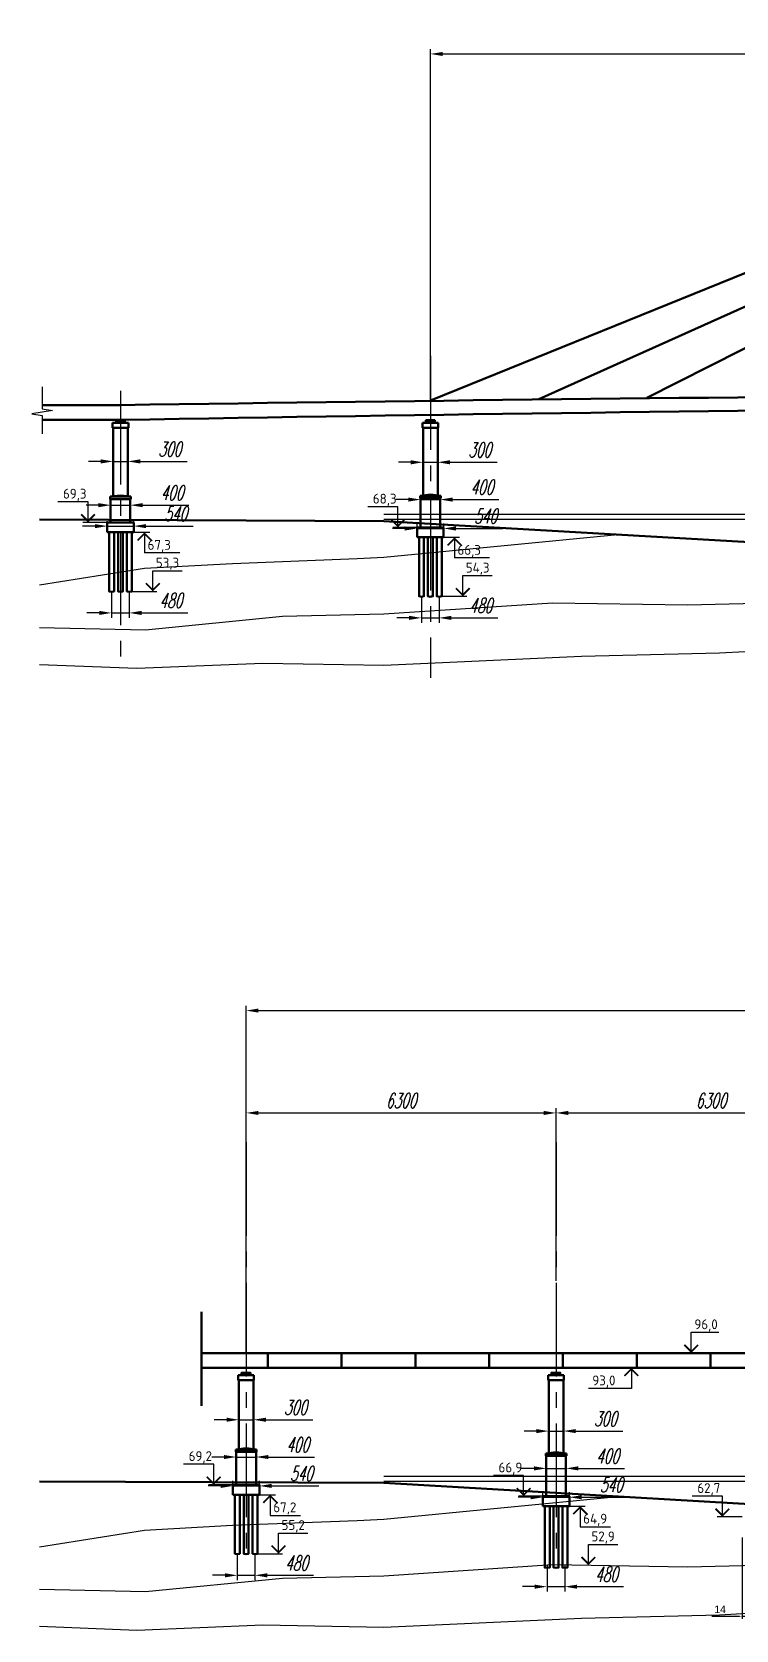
# Model space of a CAD drawing. Header units: millimetres. Extents: x 82 to 1107, y 39 to 638.
# Drawn here: x 82.5 to 225.6, y 54.1 to 378.7 of the extents above; entities that cross this region are included whole.
import ezdxf

# ---------------------------------------------------------------- set-up
doc = ezdxf.new("R2010")
doc.units = ezdxf.units.MM
doc.linetypes.add('CENTER2', pattern=[28.575, 19.05, -3.175, 3.175, -3.175])
for name, color, linetype, lineweight in [('2', 7, 'Continuous', 15), ('axis', 40, 'CENTER2', 20), ('dim', 4, 'Continuous', 25), ('elevation', 250, 'Continuous', 40)]:
    doc.layers.add(name, color=color, linetype=linetype, lineweight=lineweight)
doc.layers.add('const', color=251, linetype='Continuous', lineweight=0, plot=False)
doc.layers.add('water level', color=7, linetype='Continuous', lineweight=9, true_color=0x2099df)
doc.styles.add('GOST-2.304_Type-B', font='')
doc.styles.get("Standard").update_dxf_attribs({"font": 'arial.ttf'})
doc.styles.add('text-razm', font='simplex.shx', dxfattribs={"width": 0.6, "oblique": 15})
doc.styles.get('GOST-2.304_Type-B').set_extended_font_data('GOST Common')
doc.dimstyles.new('razm-001', dxfattribs={"dimtxt": 3, "dimasz": 2.5, "dimexe": 1, "dimexo": 0, "dimgap": 1, "dimtad": 1, "dimdec": 0, "dimlfac": 100, "dimzin": 1, "dimtxsty": 'text-razm', "dimcen": 2.5, "dimclrd": 256, "dimclre": 256, "dimclrt": 7, "dimaunit": 1, "dimadec": 0, "dimazin": 2, "dimtfac": 1, "dimtdec": 0, "dimtmove": 0, "dimatfit": 3, "dimfxl": 1, "dimlwd": 20, "dimlwe": 20, "dimarcsym": 0})
doc.dimstyles.new('Копия ISO-25', dxfattribs={"dimtxt": 1.5, "dimasz": 0.5, "dimexe": 0.5, "dimexo": 0.7, "dimgap": 0.7, "dimtad": 1, "dimdec": 1, "dimlfac": 10, "dimtxsty": 'Standard', "dimblk": 'OBLIQUE', "dimcen": 2.5, "dimadec": 0, "dimazin": 0, "dimtfac": 1, "dimtdec": 1, "dimtmove": 0, "dimatfit": 3, "dimfxl": 1, "dimarcsym": 0})

# ---------------------------------------------------------------- blocks, each defined once
blk = doc.blocks.new('*D70')
at = {"layer": 'Defpoints', "color": 0, "transparency": 16777216}
for p in [(226.83, 73.62), (228.23, 63.62), (228.23, 56.88)]:
    blk.add_point(p, dxfattribs=at)
at = {"layer": 'dim', "color": 0, "lineweight": -2, "transparency": 16777216}
for p, q in [((226.83, 72.92), (226.83, 56.38)), ((228.23, 62.92), (228.23, 56.38)), ((226.33, 56.88), (220.67, 56.88)), ((228.23, 56.88), (226.83, 56.88)), ((228.73, 56.88), (229.23, 56.88))]:
    blk.add_line(p, q, dxfattribs=at)
at = {"layer": 'dim', "color": 0, "transparency": 16777216}
for points in [[(226.33, 56.96), (226.33, 56.8), (226.83, 56.88)], [(228.73, 56.96), (228.73, 56.8), (228.23, 56.88)]]:
    blk.add_solid(points, dxfattribs=at)
at = {"layer": 'dim', "color": 0, "lineweight": 0, "transparency": 16777216, "insert": (222.37, 58.33), "char_height": 1.5, "attachment_point": 5}
blk.add_mtext('14', dxfattribs=at)
blk = doc.blocks.new('*D83')
at = {"layer": 'Defpoints', "color": 0, "transparency": 16777216}
for p in [(189.03, 159.14), (126.03, 153.21), (189.03, 153.21)]:
    blk.add_point(p, dxfattribs=at)
at = {"layer": 'dim', "lineweight": 20, "transparency": 16777216}
for p, q in [((126.03, 153.21), (126.03, 160.14)), ((128.53, 159.14), (186.53, 159.14)), ((189.03, 153.21), (189.03, 160.14))]:
    blk.add_line(p, q, dxfattribs=at)
at = {"layer": 'dim', "transparency": 16777216}
for points in [[(128.53, 159.55), (128.53, 158.72), (126.03, 159.14)], [(186.53, 159.55), (186.53, 158.72), (189.03, 159.14)]]:
    blk.add_solid(points, dxfattribs=at)
at = {"layer": 'dim', "color": 7, "transparency": 16777216, "insert": (157.53, 161.64), "char_height": 3, "attachment_point": 5, "style": 'text-razm'}
blk.add_mtext('6300', dxfattribs=at)
blk = doc.blocks.new('*D84')
at = {"layer": 'Defpoints', "color": 0, "transparency": 16777216}
for p in [(252.03, 159.14), (189.03, 125.04), (252.03, 112.48)]:
    blk.add_point(p, dxfattribs=at)
at = {"layer": 'dim', "lineweight": 20, "transparency": 16777216}
for p, q in [((189.03, 125.04), (189.03, 160.14)), ((191.53, 159.14), (249.53, 159.14)), ((252.03, 112.48), (252.03, 160.14))]:
    blk.add_line(p, q, dxfattribs=at)
at = {"layer": 'dim', "transparency": 16777216}
for points in [[(191.53, 159.55), (191.53, 158.72), (189.03, 159.14)], [(249.53, 159.55), (249.53, 158.72), (252.03, 159.14)]]:
    blk.add_solid(points, dxfattribs=at)
at = {"layer": 'dim', "color": 7, "transparency": 16777216, "insert": (220.53, 161.64), "char_height": 3, "attachment_point": 5, "style": 'text-razm'}
blk.add_mtext('6300', dxfattribs=at)
blk = doc.blocks.new('*D99')
at = {"layer": 'Defpoints', "color": 0, "transparency": 16777216}
for p in [(839.94, 179.92), (126.03, 110.38), (839.94, 110.38)]:
    blk.add_point(p, dxfattribs=at)
at = {"layer": 'dim', "lineweight": 20, "transparency": 16777216}
for p, q in [((126.03, 110.38), (126.03, 180.92)), ((128.53, 179.92), (837.44, 179.92)), ((839.94, 110.38), (839.94, 180.92))]:
    blk.add_line(p, q, dxfattribs=at)
at = {"layer": 'dim', "transparency": 16777216}
for points in [[(128.53, 180.34), (128.53, 179.51), (126.03, 179.92)], [(837.44, 180.34), (837.44, 179.51), (839.94, 179.92)]]:
    blk.add_solid(points, dxfattribs=at)
at = {"layer": 'dim', "color": 7, "transparency": 16777216, "insert": (482.98, 182.42), "char_height": 3, "attachment_point": 5, "style": 'text-razm'}
blk.add_mtext('71390', dxfattribs=at)
blk = doc.blocks.new('*D100')
at = {"layer": 'Defpoints', "color": 0, "transparency": 16777216}
for p in [(124.53, 96.27), (127.53, 96.83), (127.53, 96.27)]:
    blk.add_point(p, dxfattribs=at)
at = {"layer": 'dim', "lineweight": 20, "transparency": 16777216}
for p, q in [((124.53, 96.27), (124.53, 97.83)), ((127.53, 96.27), (127.53, 97.83)), ((122.03, 96.83), (119.53, 96.83)), ((124.53, 96.83), (127.53, 96.83)), ((130.03, 96.83), (139.57, 96.83))]:
    blk.add_line(p, q, dxfattribs=at)
at = {"layer": 'dim', "transparency": 16777216}
for points in [[(122.03, 97.25), (122.03, 96.41), (124.53, 96.83)], [(130.03, 97.25), (130.03, 96.41), (127.53, 96.83)]]:
    blk.add_solid(points, dxfattribs=at)
at = {"layer": 'dim', "color": 7, "transparency": 16777216, "insert": (136.05, 99.33), "char_height": 3, "attachment_point": 5, "style": 'text-razm'}
blk.add_mtext('300', dxfattribs=at)
blk = doc.blocks.new('*D101')
at = {"layer": 'Defpoints', "color": 0, "transparency": 16777216}
for p in [(124.03, 89.47), (128.03, 89.33), (128.03, 89.26)]:
    blk.add_point(p, dxfattribs=at)
at = {"layer": 'dim', "lineweight": 20, "transparency": 16777216}
for p, q in [((121.53, 89.26), (119.03, 89.26)), ((124.03, 89.47), (124.03, 88.26)), ((124.03, 89.26), (128.03, 89.26)), ((128.03, 89.33), (128.03, 88.26)), ((130.53, 89.26), (139.95, 89.26))]:
    blk.add_line(p, q, dxfattribs=at)
at = {"layer": 'dim', "transparency": 16777216}
for points in [[(121.53, 89.67), (121.53, 88.84), (124.03, 89.26)], [(130.53, 89.67), (130.53, 88.84), (128.03, 89.26)]]:
    blk.add_solid(points, dxfattribs=at)
at = {"layer": 'dim', "color": 7, "transparency": 16777216, "insert": (136.49, 91.76), "char_height": 3, "attachment_point": 5, "style": 'text-razm'}
blk.add_mtext('400', dxfattribs=at)
blk = doc.blocks.new('*D102')
at = {"layer": 'Defpoints', "color": 0, "transparency": 16777216}
for p in [(123.33, 81.61), (128.73, 83.39), (128.73, 82.61)]:
    blk.add_point(p, dxfattribs=at)
at = {"layer": 'dim', "lineweight": 20, "transparency": 16777216}
for p, q in [((123.33, 81.61), (123.33, 84.39)), ((128.73, 82.61), (128.73, 84.39)), ((120.83, 83.39), (118.33, 83.39)), ((123.33, 83.39), (128.73, 83.39)), ((131.23, 83.39), (140.77, 83.39))]:
    blk.add_line(p, q, dxfattribs=at)
at = {"layer": 'dim', "transparency": 16777216}
for points in [[(120.83, 83.81), (120.83, 82.97), (123.33, 83.39)], [(131.23, 83.81), (131.23, 82.97), (128.73, 83.39)]]:
    blk.add_solid(points, dxfattribs=at)
at = {"layer": 'dim', "color": 7, "transparency": 16777216, "insert": (137.25, 85.89), "char_height": 3, "attachment_point": 5, "style": 'text-razm'}
blk.add_mtext('540', dxfattribs=at)
blk = doc.blocks.new('*D103')
at = {"layer": 'Defpoints', "color": 0, "transparency": 16777216}
for p in [(124.2, 69.52), (127.8, 69.52), (127.8, 65.23)]:
    blk.add_point(p, dxfattribs=at)
at = {"layer": 'dim', "lineweight": 20, "transparency": 16777216}
for p, q in [((124.2, 69.52), (124.2, 64.23)), ((127.8, 69.52), (127.8, 64.23)), ((121.7, 65.23), (119.2, 65.23)), ((124.2, 65.23), (127.8, 65.23)), ((130.3, 65.23), (139.73, 65.23))]:
    blk.add_line(p, q, dxfattribs=at)
at = {"layer": 'dim', "transparency": 16777216}
for points in [[(121.7, 65.65), (121.7, 64.81), (124.2, 65.23)], [(130.3, 65.65), (130.3, 64.81), (127.8, 65.23)]]:
    blk.add_solid(points, dxfattribs=at)
at = {"layer": 'dim', "color": 7, "transparency": 16777216, "insert": (136.27, 67.73), "char_height": 3, "attachment_point": 5, "style": 'text-razm'}
blk.add_mtext('480', dxfattribs=at)
blk = doc.blocks.new('*D104')
at = {"layer": 'Defpoints', "color": 0, "transparency": 16777216}
for p in [(190.53, 94.52), (187.53, 93.96), (190.53, 93.96)]:
    blk.add_point(p, dxfattribs=at)
at = {"layer": 'dim', "lineweight": 20, "transparency": 16777216}
for p, q in [((185.03, 94.52), (182.53, 94.52)), ((187.53, 93.96), (187.53, 95.52)), ((187.53, 94.52), (190.53, 94.52)), ((190.53, 93.96), (190.53, 95.52)), ((193.03, 94.52), (202.57, 94.52))]:
    blk.add_line(p, q, dxfattribs=at)
at = {"layer": 'dim', "transparency": 16777216}
for points in [[(185.03, 94.94), (185.03, 94.11), (187.53, 94.52)], [(193.03, 94.94), (193.03, 94.11), (190.53, 94.52)]]:
    blk.add_solid(points, dxfattribs=at)
at = {"layer": 'dim', "color": 7, "transparency": 16777216, "insert": (199.05, 97.02), "char_height": 3, "attachment_point": 5, "style": 'text-razm'}
blk.add_mtext('300', dxfattribs=at)
blk = doc.blocks.new('*D105')
at = {"layer": 'Defpoints', "color": 0, "transparency": 16777216}
for p in [(187.03, 87.17), (191.03, 87.03), (191.03, 86.95)]:
    blk.add_point(p, dxfattribs=at)
at = {"layer": 'dim', "lineweight": 20, "transparency": 16777216}
for p, q in [((184.53, 86.95), (182.03, 86.95)), ((187.03, 87.17), (187.03, 85.95)), ((187.03, 86.95), (191.03, 86.95)), ((191.03, 87.03), (191.03, 85.95)), ((193.53, 86.95), (202.95, 86.95))]:
    blk.add_line(p, q, dxfattribs=at)
at = {"layer": 'dim', "transparency": 16777216}
for points in [[(184.53, 87.37), (184.53, 86.53), (187.03, 86.95)], [(193.53, 87.37), (193.53, 86.53), (191.03, 86.95)]]:
    blk.add_solid(points, dxfattribs=at)
at = {"layer": 'dim', "color": 7, "transparency": 16777216, "insert": (199.49, 89.45), "char_height": 3, "attachment_point": 5, "style": 'text-razm'}
blk.add_mtext('400', dxfattribs=at)
blk = doc.blocks.new('*D106')
at = {"layer": 'Defpoints', "color": 0, "transparency": 16777216}
for p in [(186.33, 79.3), (191.73, 81.09), (191.73, 80.3)]:
    blk.add_point(p, dxfattribs=at)
at = {"layer": 'dim', "lineweight": 20, "transparency": 16777216}
for p, q in [((186.33, 79.3), (186.33, 82.09)), ((191.73, 80.3), (191.73, 82.09)), ((183.83, 81.09), (181.33, 81.09)), ((186.33, 81.09), (191.73, 81.09)), ((194.23, 81.09), (203.77, 81.09))]:
    blk.add_line(p, q, dxfattribs=at)
at = {"layer": 'dim', "transparency": 16777216}
for points in [[(183.83, 81.5), (183.83, 80.67), (186.33, 81.09)], [(194.23, 81.5), (194.23, 80.67), (191.73, 81.09)]]:
    blk.add_solid(points, dxfattribs=at)
at = {"layer": 'dim', "color": 7, "transparency": 16777216, "insert": (200.25, 83.59), "char_height": 3, "attachment_point": 5, "style": 'text-razm'}
blk.add_mtext('540', dxfattribs=at)
blk = doc.blocks.new('*D107')
at = {"layer": 'Defpoints', "color": 0, "transparency": 16777216}
for p in [(187.2, 67.22), (190.8, 67.22), (190.8, 62.93)]:
    blk.add_point(p, dxfattribs=at)
at = {"layer": 'dim', "lineweight": 20, "transparency": 16777216}
for p, q in [((187.2, 67.22), (187.2, 61.93)), ((190.8, 67.22), (190.8, 61.93)), ((184.7, 62.93), (182.2, 62.93)), ((187.2, 62.93), (190.8, 62.93)), ((193.3, 62.93), (202.73, 62.93))]:
    blk.add_line(p, q, dxfattribs=at)
at = {"layer": 'dim', "transparency": 16777216}
for points in [[(184.7, 63.34), (184.7, 62.51), (187.2, 62.93)], [(193.3, 63.34), (193.3, 62.51), (190.8, 62.93)]]:
    blk.add_solid(points, dxfattribs=at)
at = {"layer": 'dim', "color": 7, "transparency": 16777216, "insert": (199.27, 65.43), "char_height": 3, "attachment_point": 5, "style": 'text-razm'}
blk.add_mtext('480', dxfattribs=at)
blk = doc.blocks.new('*D4')
at = {"layer": 'Defpoints', "color": 0, "transparency": 16777216}
for p in [(161.98, 290.72), (164.98, 291.28), (164.98, 290.72)]:
    blk.add_point(p, dxfattribs=at)
at = {"layer": 'dim', "lineweight": 20, "transparency": 16777216}
for p, q in [((161.98, 290.72), (161.98, 292.28)), ((164.98, 290.72), (164.98, 292.28)), ((159.48, 291.28), (156.98, 291.28)), ((161.98, 291.28), (164.98, 291.28)), ((167.48, 291.28), (177.02, 291.28))]:
    blk.add_line(p, q, dxfattribs=at)
at = {"layer": 'dim', "transparency": 16777216}
for points in [[(159.48, 291.7), (159.48, 290.86), (161.98, 291.28)], [(167.48, 291.7), (167.48, 290.86), (164.98, 291.28)]]:
    blk.add_solid(points, dxfattribs=at)
at = {"layer": 'dim', "color": 7, "transparency": 16777216, "insert": (173.5, 293.78), "char_height": 3, "attachment_point": 5, "style": 'text-razm'}
blk.add_mtext('300', dxfattribs=at)
blk = doc.blocks.new('*D5')
at = {"layer": 'Defpoints', "color": 0, "transparency": 16777216}
for p in [(161.48, 283.92), (165.48, 283.78), (165.48, 283.71)]:
    blk.add_point(p, dxfattribs=at)
at = {"layer": 'dim', "lineweight": 20, "transparency": 16777216}
for p, q in [((158.98, 283.71), (156.48, 283.71)), ((161.48, 283.92), (161.48, 282.71)), ((161.48, 283.71), (165.48, 283.71)), ((165.48, 283.78), (165.48, 282.71)), ((167.98, 283.71), (177.4, 283.71))]:
    blk.add_line(p, q, dxfattribs=at)
at = {"layer": 'dim', "transparency": 16777216}
for points in [[(158.98, 284.12), (158.98, 283.29), (161.48, 283.71)], [(167.98, 284.12), (167.98, 283.29), (165.48, 283.71)]]:
    blk.add_solid(points, dxfattribs=at)
at = {"layer": 'dim', "color": 7, "transparency": 16777216, "insert": (173.94, 286.21), "char_height": 3, "attachment_point": 5, "style": 'text-razm'}
blk.add_mtext('400', dxfattribs=at)
blk = doc.blocks.new('*D6')
at = {"layer": 'Defpoints', "color": 0, "transparency": 16777216}
for p in [(160.78, 276.06), (166.18, 277.84), (166.18, 277.06)]:
    blk.add_point(p, dxfattribs=at)
at = {"layer": 'dim', "lineweight": 20, "transparency": 16777216}
for p, q in [((158.28, 277.84), (155.78, 277.84)), ((160.78, 276.06), (160.78, 278.84)), ((160.78, 277.84), (166.18, 277.84)), ((166.18, 277.06), (166.18, 278.84)), ((168.68, 277.84), (178.22, 277.84))]:
    blk.add_line(p, q, dxfattribs=at)
at = {"layer": 'dim', "transparency": 16777216}
for points in [[(158.28, 278.26), (158.28, 277.42), (160.78, 277.84)], [(168.68, 278.26), (168.68, 277.42), (166.18, 277.84)]]:
    blk.add_solid(points, dxfattribs=at)
at = {"layer": 'dim', "color": 7, "transparency": 16777216, "insert": (174.7, 280.34), "char_height": 3, "attachment_point": 5, "style": 'text-razm'}
blk.add_mtext('540', dxfattribs=at)
blk = doc.blocks.new('*D7')
at = {"layer": 'Defpoints', "color": 0, "transparency": 16777216}
for p in [(161.65, 263.97), (165.25, 263.97), (165.25, 259.68)]:
    blk.add_point(p, dxfattribs=at)
at = {"layer": 'dim', "lineweight": 20, "transparency": 16777216}
for p, q in [((161.65, 263.97), (161.65, 258.68)), ((165.25, 263.97), (165.25, 258.68)), ((159.15, 259.68), (156.65, 259.68)), ((161.65, 259.68), (165.25, 259.68)), ((167.75, 259.68), (177.18, 259.68))]:
    blk.add_line(p, q, dxfattribs=at)
at = {"layer": 'dim', "transparency": 16777216}
for points in [[(159.15, 260.1), (159.15, 259.26), (161.65, 259.68)], [(167.75, 260.1), (167.75, 259.26), (165.25, 259.68)]]:
    blk.add_solid(points, dxfattribs=at)
at = {"layer": 'dim', "color": 7, "transparency": 16777216, "insert": (173.71, 262.18), "char_height": 3, "attachment_point": 5, "style": 'text-razm'}
blk.add_mtext('480', dxfattribs=at)
blk = doc.blocks.new('*D23')
at = {"layer": 'Defpoints', "color": 0, "transparency": 16777216}
for p in [(314.98, 374.21), (314.98, 305.32), (163.48, 303.82)]:
    blk.add_point(p, dxfattribs=at)
at = {"layer": 'dim', "lineweight": 20, "transparency": 16777216}
for p, q in [((163.48, 303.82), (163.48, 375.21)), ((165.98, 374.21), (312.48, 374.21)), ((314.98, 305.32), (314.98, 375.21))]:
    blk.add_line(p, q, dxfattribs=at)
at = {"layer": 'dim', "transparency": 16777216}
for points in [[(165.98, 374.62), (165.98, 373.79), (163.48, 374.21)], [(312.48, 374.62), (312.48, 373.79), (314.98, 374.21)]]:
    blk.add_solid(points, dxfattribs=at)
at = {"layer": 'dim', "color": 7, "transparency": 16777216, "insert": (239.23, 376.71), "char_height": 3, "attachment_point": 5, "style": 'text-razm'}
blk.add_mtext('15150', dxfattribs=at)
blk = doc.blocks.new('*D66')
at = {"layer": 'Defpoints', "color": 0, "transparency": 16777216}
for p in [(98.98, 290.9), (101.98, 291.46), (101.98, 290.9)]:
    blk.add_point(p, dxfattribs=at)
at = {"layer": 'dim', "lineweight": 20, "transparency": 16777216}
for p, q in [((98.98, 290.9), (98.98, 292.46)), ((101.98, 290.9), (101.98, 292.46)), ((96.48, 291.46), (93.98, 291.46)), ((98.98, 291.46), (101.98, 291.46)), ((104.48, 291.46), (114.02, 291.46))]:
    blk.add_line(p, q, dxfattribs=at)
at = {"layer": 'dim', "transparency": 16777216}
for points in [[(96.48, 291.87), (96.48, 291.04), (98.98, 291.46)], [(104.48, 291.87), (104.48, 291.04), (101.98, 291.46)]]:
    blk.add_solid(points, dxfattribs=at)
at = {"layer": 'dim', "color": 7, "transparency": 16777216, "insert": (110.5, 293.96), "char_height": 3, "attachment_point": 5, "style": 'text-razm'}
blk.add_mtext('300', dxfattribs=at)
blk = doc.blocks.new('*D67')
at = {"layer": 'Defpoints', "color": 0, "transparency": 16777216}
for p in [(98.48, 284.1), (102.48, 283.96), (102.48, 282.57)]:
    blk.add_point(p, dxfattribs=at)
at = {"layer": 'dim', "lineweight": 20, "transparency": 16777216}
for p, q in [((95.98, 282.57), (93.48, 282.57)), ((98.48, 284.1), (98.48, 281.57)), ((98.48, 282.57), (102.48, 282.57)), ((102.48, 283.96), (102.48, 281.57)), ((104.98, 282.57), (114.4, 282.57))]:
    blk.add_line(p, q, dxfattribs=at)
at = {"layer": 'dim', "transparency": 16777216}
for points in [[(95.98, 282.99), (95.98, 282.16), (98.48, 282.57)], [(104.98, 282.99), (104.98, 282.16), (102.48, 282.57)]]:
    blk.add_solid(points, dxfattribs=at)
at = {"layer": 'dim', "color": 7, "transparency": 16777216, "insert": (110.94, 285.07), "char_height": 3, "attachment_point": 5, "style": 'text-razm'}
blk.add_mtext('400', dxfattribs=at)
blk = doc.blocks.new('*D68')
at = {"layer": 'Defpoints', "color": 0, "transparency": 16777216}
for p in [(97.78, 277.17), (103.18, 278.32), (103.18, 278.17)]:
    blk.add_point(p, dxfattribs=at)
at = {"layer": 'dim', "lineweight": 20, "transparency": 16777216}
for p, q in [((97.78, 277.17), (97.78, 279.32)), ((103.18, 278.17), (103.18, 279.32)), ((95.28, 278.32), (92.78, 278.32)), ((97.78, 278.32), (103.18, 278.32)), ((105.68, 278.32), (115.22, 278.32))]:
    blk.add_line(p, q, dxfattribs=at)
at = {"layer": 'dim', "transparency": 16777216}
for points in [[(95.28, 278.73), (95.28, 277.9), (97.78, 278.32)], [(105.68, 278.73), (105.68, 277.9), (103.18, 278.32)]]:
    blk.add_solid(points, dxfattribs=at)
at = {"layer": 'dim', "color": 7, "transparency": 16777216, "insert": (111.7, 280.82), "char_height": 3, "attachment_point": 5, "style": 'text-razm'}
blk.add_mtext('540', dxfattribs=at)
blk = doc.blocks.new('*D69')
at = {"layer": 'Defpoints', "color": 0, "transparency": 16777216}
for p in [(98.65, 264.98), (102.25, 264.98), (102.25, 260.69)]:
    blk.add_point(p, dxfattribs=at)
at = {"layer": 'dim', "lineweight": 20, "transparency": 16777216}
for p, q in [((98.65, 264.98), (98.65, 259.69)), ((102.25, 264.98), (102.25, 259.69)), ((96.15, 260.69), (93.65, 260.69)), ((98.65, 260.69), (102.25, 260.69)), ((104.75, 260.69), (114.18, 260.69))]:
    blk.add_line(p, q, dxfattribs=at)
at = {"layer": 'dim', "transparency": 16777216}
for points in [[(96.15, 261.1), (96.15, 260.27), (98.65, 260.69)], [(104.75, 261.1), (104.75, 260.27), (102.25, 260.69)]]:
    blk.add_solid(points, dxfattribs=at)
at = {"layer": 'dim', "color": 7, "transparency": 16777216, "insert": (110.71, 263.19), "char_height": 3, "attachment_point": 5, "style": 'text-razm'}
blk.add_mtext('480', dxfattribs=at)

msp = doc.modelspace()

# ---------------------------------------------------------------- linework, layer by layer
at = {"layer": '2', "linetype": 'Continuous'}
for p, q in [((93.878, 283.269), (87.735, 283.269)), ((93.878, 279.069), (93.878, 283.269)), ((156.878, 282.261), (150.735, 282.261)), ((156.878, 278.061), (156.878, 282.261)), ((97.87, 279.069), (92.828, 279.069)), ((103.176, 277.068), (106.415, 277.068)), ((105.365, 277.068), (105.365, 272.868)), ((160.87, 278.061), (155.828, 278.061)), ((166.176, 276.059), (169.415, 276.059)), ((168.365, 276.059), (168.365, 271.859)), ((112.519, 272.868), (105.365, 272.868)), ((175.519, 271.859), (168.365, 271.859)), ((107.044, 265.067), (107.044, 269.267)), ((107.044, 269.267), (113.011, 269.267)), ((170.044, 264.058), (170.044, 268.258)), ((170.044, 268.258), (176.011, 268.258)), ((102.776, 265.067), (107.894, 265.067)), ((165.776, 264.058), (170.894, 264.058)), ((216.516, 110.382), (216.516, 114.582)), ((216.516, 114.582), (222.133, 114.582)), ((204.348, 107.382), (204.348, 103.182)), ((204.348, 103.182), (195.605, 103.182)), ((119.429, 87.811), (113.287, 87.811)), ((119.429, 83.611), (119.429, 87.811)), ((182.429, 85.506), (176.287, 85.506)), ((182.429, 81.306), (182.429, 85.506)), ((123.421, 83.611), (118.379, 83.611)), ((128.728, 81.609), (131.966, 81.609)), ((130.916, 81.609), (130.916, 77.409)), ((186.421, 81.306), (181.379, 81.306)), ((222.836, 81.319), (216.693, 81.319)), ((222.836, 77.119), (222.836, 81.319)), ((191.728, 79.305), (194.966, 79.305)), ((193.916, 79.305), (193.916, 75.105)), ((130.916, 77.409), (137.059, 77.409)), ((193.916, 75.105), (200.059, 75.105)), ((226.828, 77.119), (221.786, 77.119)), ((132.595, 69.609), (132.595, 73.809)), ((132.595, 73.809), (138.562, 73.809)), ((195.595, 67.304), (195.595, 71.504)), ((195.595, 71.504), (201.562, 71.504)), ((128.328, 69.609), (133.446, 69.609))]:
    msp.add_line(p, q, dxfattribs=at)
at = {"layer": '2'}
for p, q in [((105.537, 257.285), (133.429, 260.025)), ((133.429, 260.025), (153.985, 260.482)), ((153.985, 260.482), (188.298, 262.765)), ((188.298, 262.765), (215.733, 262.308)), ((215.733, 262.308), (233.985, 262.765)), ((83.985, 257.742), (105.537, 257.285)), ((222.262, 252.582), (241.316, 253.62)), ((83.985, 250.231), (103.776, 249.468)), ((103.776, 249.468), (129.413, 250.506)), ((129.413, 250.506), (153.985, 250.081)), ((153.985, 250.081), (194.199, 251.89)), ((194.199, 251.89), (222.262, 252.582)), ((133.429, 64.676), (153.985, 65.132)), ((153.985, 65.132), (188.298, 67.416)), ((188.298, 67.416), (215.733, 66.959)), ((215.733, 66.959), (233.985, 67.416)), ((83.985, 62.392), (105.537, 61.936)), ((105.537, 61.936), (133.429, 64.676)), ((153.985, 54.732), (194.199, 56.541)), ((194.199, 56.541), (222.262, 57.233)), ((222.262, 57.233), (241.316, 58.271)), ((83.985, 54.882), (103.776, 54.119)), ((103.776, 54.119), (129.413, 55.157)), ((129.413, 55.157), (153.985, 54.732))]:
    msp.add_line(p, q, dxfattribs=at)
at = {"layer": '2', "color": 30}
msp.add_lwpolyline([(84.555, 306.58), (84.555, 302.146), (86.634, 301.814), (84.555, 301.481), (82.476, 301.148), (84.555, 300.816), (84.555, 297.038)], dxfattribs=at)
at = {"layer": '2', "linetype": 'Continuous'}
for points in [[(95.278, 280.717, 0.35, 0.35, 0), (93.878, 279.317, 0.35, 0.35, 0), (92.478, 280.717, 0.35, 0.35, 0)], [(158.278, 279.708, 0.35, 0.35, 0), (156.878, 278.308, 0.35, 0.35, 0), (155.478, 279.708, 0.35, 0.35, 0)], [(103.965, 275.42, 0.35, 0.35, 0), (105.365, 276.82, 0.35, 0.35, 0), (106.765, 275.42, 0.35, 0.35, 0)], [(166.965, 274.411, 0.35, 0.35, 0), (168.365, 275.811, 0.35, 0.35, 0), (169.765, 274.411, 0.35, 0.35, 0)], [(105.644, 266.715, 0.35, 0.35, 0), (107.044, 265.315, 0.35, 0.35, 0), (108.444, 266.715, 0.35, 0.35, 0)], [(168.644, 265.706, 0.35, 0.35, 0), (170.044, 264.306, 0.35, 0.35, 0), (171.444, 265.706, 0.35, 0.35, 0)], [(215.116, 112.03, 0.35, 0.35, 0), (216.516, 110.63, 0.35, 0.35, 0), (217.916, 112.03, 0.35, 0.35, 0)], [(205.748, 105.735, 0.35, 0.35, 0), (204.348, 107.135, 0.35, 0.35, 0), (202.948, 105.735, 0.35, 0.35, 0)], [(120.829, 85.259, 0.35, 0.35, 0), (119.429, 83.859, 0.35, 0.35, 0), (118.029, 85.259, 0.35, 0.35, 0)], [(129.516, 79.962, 0.35, 0.35, 0), (130.916, 81.362, 0.35, 0.35, 0), (132.316, 79.962, 0.35, 0.35, 0)], [(183.829, 82.954, 0.35, 0.35, 0), (182.429, 81.554, 0.35, 0.35, 0), (181.029, 82.954, 0.35, 0.35, 0)], [(192.516, 77.657, 0.35, 0.35, 0), (193.916, 79.057, 0.35, 0.35, 0), (195.316, 77.657, 0.35, 0.35, 0)], [(224.236, 78.766, 0.35, 0.35, 0), (222.836, 77.366, 0.35, 0.35, 0), (221.436, 78.766, 0.35, 0.35, 0)], [(131.195, 71.256, 0.35, 0.35, 0), (132.595, 69.856, 0.35, 0.35, 0), (133.995, 71.256, 0.35, 0.35, 0)], [(194.195, 68.952, 0.35, 0.35, 0), (195.595, 67.552, 0.35, 0.35, 0), (196.995, 68.952, 0.35, 0.35, 0)]]:
    msp.add_lwpolyline(points, format="xyseb", dxfattribs=at)
at = {"layer": '2'}
for points in [[(83.985, 266.359), (105.39, 269.744), (123.249, 270.75), (148.606, 271.719), (153.985, 272.001), (201.558, 276.596)], [(83.985, 71.009), (105.39, 74.395), (123.249, 75.401), (148.606, 76.37), (153.985, 76.652), (201.558, 81.247)]]:
    msp.add_lwpolyline(points, dxfattribs=at)
at = {"layer": 'axis'}
for p, q in [((163.476, 312.874), (163.476, 247.487)), ((100.476, 305.807), (100.476, 250.747)), ((126.028, 153.213), (126.028, 67.552)), ((189.028, 153.213), (189.028, 67.552))]:
    msp.add_line(p, q, dxfattribs=at)
at = {"layer": 'const'}
for p, q in [((153.985, 279.731), (953.985, 279.731)), ((153.985, 84.382), (953.985, 84.382))]:
    msp.add_line(p, q, dxfattribs=at)
at = {"layer": 'elevation'}
for p, q in [((163.476, 303.815), (313.511, 364.54)), ((185.556, 304.103), (313.429, 361.546)), ((207.506, 304.365), (313.379, 358.086)), ((84.555, 302.9), (100.476, 302.9)), ((100.476, 299.9), (84.555, 299.9)), ((98.876, 299.295), (100.476, 299.495)), ((98.876, 299.295), (102.076, 299.295)), ((98.876, 299.295), (98.876, 298.295)), ((102.076, 299.295), (100.476, 299.495)), ((102.076, 299.295), (102.076, 298.295)), ((161.876, 299.295), (163.476, 299.495)), ((165.076, 299.295), (161.876, 299.295)), ((161.876, 299.295), (161.876, 298.295)), ((165.076, 299.295), (163.476, 299.495)), ((165.076, 299.295), (165.076, 298.295)), ((98.876, 298.295), (102.076, 298.295)), ((98.976, 298.295), (98.976, 284.37)), ((101.976, 298.295), (101.976, 284.37)), ((165.076, 298.295), (161.876, 298.295)), ((161.976, 298.295), (161.976, 284.533)), ((164.976, 298.295), (164.976, 284.533)), ((100.476, 284.544), (98.376, 284.3)), ((98.376, 284.3), (102.576, 284.3)), ((98.376, 284.3), (98.376, 283.8)), ((98.376, 283.8), (102.576, 283.8)), ((98.476, 279.068), (98.476, 283.8)), ((100.476, 284.544), (102.576, 284.3)), ((102.476, 283.8), (102.476, 279.068)), ((102.576, 284.3), (102.576, 283.8)), ((163.476, 284.707), (161.376, 284.463)), ((165.576, 284.463), (161.376, 284.463)), ((161.376, 284.463), (161.376, 283.963)), ((165.576, 283.963), (161.376, 283.963)), ((161.476, 283.963), (161.476, 278.059)), ((163.476, 284.707), (165.576, 284.463)), ((165.476, 278.059), (165.476, 283.963)), ((165.576, 284.463), (165.576, 283.963)), ((161.476, 279.401), (161.476, 278.059)), ((165.476, 279.401), (165.476, 278.901)), ((103.176, 279.068), (97.776, 279.068)), ((97.776, 279.068), (97.776, 277.068)), ((103.176, 277.068), (97.776, 277.068)), ((103.176, 279.068), (103.176, 277.068)), ((160.776, 278.059), (166.176, 278.059)), ((160.776, 278.059), (160.776, 276.059)), ((160.776, 276.059), (166.176, 276.059)), ((166.176, 278.059), (166.176, 276.059)), ((189.028, 110.382), (116.914, 110.382)), ((240.227, 110.382), (189.028, 110.382)), ((189.028, 107.382), (116.914, 107.382)), ((239.172, 107.382), (189.028, 107.382)), ((124.393, 105.862), (125.993, 106.062)), ((127.592, 105.862), (124.393, 105.862)), ((124.393, 105.862), (124.393, 104.862)), ((127.592, 104.862), (124.393, 104.862)), ((124.528, 104.862), (124.528, 90.862)), ((127.592, 105.862), (125.993, 106.062)), ((127.528, 104.862), (127.528, 90.862)), ((127.592, 105.862), (127.592, 104.862)), ((187.393, 105.862), (188.993, 106.062)), ((190.592, 105.862), (187.393, 105.862)), ((187.393, 105.862), (187.393, 104.862)), ((190.592, 104.862), (187.393, 104.862)), ((187.528, 104.862), (187.528, 90.052)), ((190.592, 105.862), (188.993, 106.062)), ((190.528, 104.862), (190.528, 90.052)), ((190.592, 105.862), (190.592, 104.862)), ((126.028, 91.037), (123.928, 90.792)), ((126.028, 91.037), (128.128, 90.792)), ((128.128, 90.792), (123.928, 90.792)), ((123.928, 90.792), (123.928, 90.292)), ((128.128, 90.292), (123.928, 90.292)), ((124.028, 90.292), (124.028, 83.609)), ((128.028, 83.609), (128.028, 90.292)), ((128.128, 90.792), (128.128, 90.292)), ((189.028, 90.227), (186.928, 89.982)), ((191.128, 89.982), (186.928, 89.982)), ((186.928, 89.982), (186.928, 89.482)), ((191.128, 89.482), (186.928, 89.482)), ((187.028, 89.482), (187.028, 81.305)), ((189.028, 90.227), (191.128, 89.982)), ((191.028, 81.305), (191.028, 89.482)), ((191.128, 89.982), (191.128, 89.482)), ((123.328, 83.609), (128.728, 83.609)), ((123.328, 83.609), (123.328, 81.609)), ((123.328, 81.609), (128.728, 81.609)), ((128.728, 83.609), (128.728, 81.609)), ((186.328, 81.305), (191.728, 81.305)), ((186.328, 81.305), (186.328, 79.305)), ((191.728, 81.305), (191.728, 79.305)), ((186.328, 79.305), (191.728, 79.305))]:
    msp.add_line(p, q, dxfattribs=at)
at = {"layer": 'elevation', "color": 7}
for p, q in [((83.985, 279.631), (153.985, 279.331)), ((153.985, 279.331), (233.985, 274.731)), ((83.985, 84.282), (153.985, 83.982)), ((153.985, 83.982), (233.985, 79.382))]:
    msp.add_line(p, q, dxfattribs=at)
at = {"layer": 'elevation', "color": 30}
msp.add_line((116.914, 118.71), (116.914, 99.66), dxfattribs=at)
at = {"layer": 'elevation'}
for points in [[(99.575, 299.382), (99.575, 299.815), (101.377, 299.815), (101.377, 299.382)], [(164.377, 299.382), (164.377, 299.815), (162.575, 299.815), (162.575, 299.382)], [(99.176, 277.068), (99.176, 265.067), (98.701, 264.983), (98.176, 265.067), (98.176, 277.068)], [(100.976, 277.068), (100.976, 265.067), (100.501, 264.983), (99.976, 265.067), (99.976, 277.068)], [(102.776, 277.068), (102.776, 265.067), (102.301, 264.983), (101.776, 265.067), (101.776, 277.068)], [(161.176, 276.059), (161.176, 264.058), (161.652, 263.974), (162.176, 264.058), (162.176, 276.059)], [(162.976, 276.059), (162.976, 264.058), (163.452, 263.974), (163.976, 264.058), (163.976, 276.059)], [(164.776, 276.059), (164.776, 264.058), (165.252, 263.974), (165.776, 264.058), (165.776, 276.059)], [(126.894, 105.949), (126.894, 106.382), (125.091, 106.382), (125.091, 105.949)], [(189.894, 105.949), (189.894, 106.382), (188.091, 106.382), (188.091, 105.949)], [(123.728, 81.609), (123.728, 69.609), (124.203, 69.525), (124.728, 69.609), (124.728, 81.609)], [(125.528, 81.609), (125.528, 69.609), (126.003, 69.525), (126.528, 69.609), (126.528, 81.609)], [(127.328, 81.609), (127.328, 69.609), (127.803, 69.525), (128.328, 69.609), (128.328, 81.609)], [(186.728, 79.305), (186.728, 66.804), (187.203, 66.72), (187.728, 66.804), (187.728, 79.305)], [(188.528, 79.305), (188.528, 66.804), (189.003, 66.72), (189.528, 66.804), (189.528, 79.305)], [(190.328, 79.305), (190.328, 66.804), (190.803, 66.72), (191.328, 66.804), (191.328, 79.305)]]:
    msp.add_lwpolyline(points, dxfattribs=at)
for points in [[(145.436, 110.382), (130.436, 110.382), (130.436, 107.382), (145.436, 107.382)], [(160.436, 110.382), (145.436, 110.382), (145.436, 107.382), (160.436, 107.382)], [(175.436, 110.382), (160.436, 110.382), (160.436, 107.382), (175.436, 107.382)], [(190.436, 110.382), (175.436, 110.382), (175.436, 107.382), (190.436, 107.382)], [(205.436, 110.382), (190.436, 110.382), (190.436, 107.382), (205.436, 107.382)], [(220.436, 110.382), (205.436, 110.382), (205.436, 107.382), (220.436, 107.382)], [(235.436, 110.382), (220.436, 110.382), (220.436, 107.382), (235.436, 107.382)]]:
    msp.add_lwpolyline(points, close=True, dxfattribs=at)
for centre, radius, start, end in [((482.982, -25393.271), 25699.018, 89.1471749, 90.8528251), ((482.982, -21743.962), 22047.18, 89.005902, 90.994098)]:
    msp.add_arc(centre, radius, start, end, dxfattribs=at)
at = {"layer": 'water level'}
for p, q in [((153.985, 280.731), (953.985, 280.731)), ((153.985, 85.382), (953.985, 85.382))]:
    msp.add_line(p, q, dxfattribs=at)

# ---------------------------------------------------------------- texts
at = {"layer": '2', "linetype": 'Continuous', "style": 'GOST-2.304_Type-B'}
for s, p in [('69,3', (88.785, 283.899)), ('68,3', (151.785, 282.891)), ('67,3', (105.995, 273.498)), ('66,3', (168.995, 272.489)), ('53,3', (107.674, 269.897)), ('54,3', (170.674, 268.888)), ('96,0', (217.146, 115.212)), ('93,0', (196.395, 103.812)), ('69,2', (114.337, 88.441)), ('66,9', (177.337, 86.136)), ('62,7', (217.743, 81.949)), ('67,2', (131.546, 78.039)), ('55,2', (133.225, 74.439)), ('64,9', (194.546, 75.735)), ('52,9', (196.225, 72.134))]:
    msp.add_text(s, height=2, dxfattribs=at).set_placement(p)

# ---------------------------------------------------------------- dimensions: what is measured, and where the dimension line sits
at = {"layer": 'dim'}
for base, p1, p2, picture, middle in [((314.982, 374.208), (163.476, 303.815), (314.982, 305.324), '*D23', (239.229, 376.708)), ((101.976, 291.457), (98.976, 290.896), (101.976, 290.896), '*D66', (110.496, 293.957)), ((164.976, 291.279), (161.976, 290.717), (164.976, 290.717), '*D4', (173.496, 293.779)), ((102.476, 282.574), (98.476, 284.101), (102.476, 283.963), '*D67', (110.939, 285.074)), ((165.476, 283.706), (161.476, 283.922), (165.476, 283.784), '*D5', (173.939, 286.206)), ((103.176, 278.318), (97.776, 277.168), (103.176, 278.168), '*D68', (111.696, 280.818)), ((166.176, 277.841), (160.776, 276.059), (166.176, 277.059), '*D6', (174.696, 280.341)), ((839.936, 179.923), (126.028, 110.382), (839.936, 110.382), '*D99', (482.982, 182.423)), ((189.028, 159.136), (126.028, 153.213), (189.028, 153.213), '*D83', (157.528, 161.636)), ((252.028, 159.136), (189.028, 125.042), (252.028, 112.477), '*D84', (220.528, 161.636)), ((127.528, 96.829), (124.528, 96.267), (127.528, 96.267), '*D100', (136.048, 99.329)), ((190.528, 94.525), (187.528, 93.963), (190.528, 93.963), '*D104', (199.048, 97.025)), ((128.028, 89.256), (124.028, 89.473), (128.028, 89.335), '*D101', (136.49, 91.756)), ((191.028, 86.951), (187.028, 87.168), (191.028, 87.03), '*D105', (199.49, 89.451)), ((128.728, 83.392), (123.328, 81.609), (128.728, 82.609), '*D102', (137.248, 85.892)), ((191.728, 81.087), (186.328, 79.305), (191.728, 80.305), '*D106', (200.248, 83.587))]:
    dim = msp.add_linear_dim(base=base, p1=p1, p2=p2, dimstyle='razm-001', override={"dimrnd": 5}, dxfattribs=at)
    dim.commit()
    dim.dimension.update_dxf_attribs({"geometry": picture, "text_midpoint": middle})
for base, p1, p2, picture, middle in [((102.252, 260.688), (98.652, 264.983), (102.252, 264.983), '*D69', (110.715, 263.188)), ((165.252, 259.68), (161.652, 263.974), (165.252, 263.974), '*D7', (173.715, 262.18)), ((127.803, 65.23), (124.203, 69.525), (127.803, 69.525), '*D103', (136.266, 67.73)), ((190.803, 62.925), (187.203, 67.22), (190.803, 67.22), '*D107', (199.266, 65.425))]:
    dim = msp.add_linear_dim(base=base, p1=p1, p2=p2, text='480', dimstyle='razm-001', override={"dimrnd": 5}, dxfattribs=at)
    dim.commit()
    dim.dimension.update_dxf_attribs({"geometry": picture, "text_midpoint": middle})
at = {"layer": 'dim', "lineweight": 0}
dim = msp.add_linear_dim(base=(228.228, 56.88), p1=(226.828, 73.619), p2=(228.228, 63.619), dimstyle='Копия ISO-25', override={"dimsah": 1}, dxfattribs=at)
dim.commit()
dim.dimension.update_dxf_attribs({"geometry": '*D70', "text_midpoint": (222.37, 56.88), "dimtype": 160})

doc.saveas('drawing.dxf')
